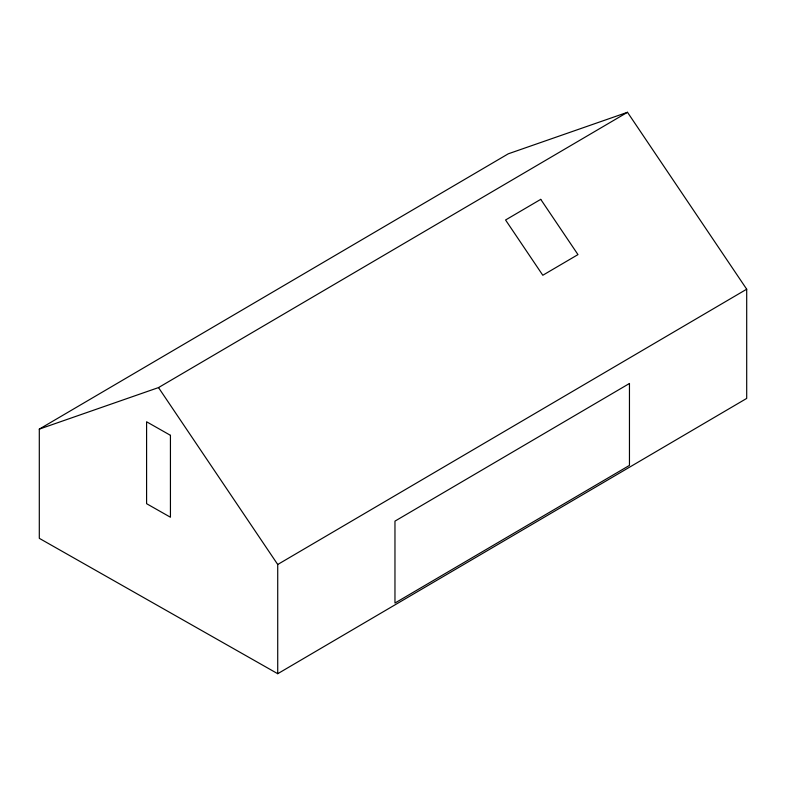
<?xml version="1.0" encoding="UTF-8"?>
<svg xmlns="http://www.w3.org/2000/svg" width="786" height="786" viewBox="0 0 786 786"><rect width="100%" height="100%" fill="white"/><g stroke="black" fill="none" stroke-linecap="round" stroke-linejoin="round"><path stroke-width="1.18" d="M39.3 429.117L508.277 153.81L627.493 112.29L746.7 289.199L746.7 398.414L277.723 673.71L39.3 538.331L39.3 429.117L158.507 387.586L627.493 112.29M277.723 673.71L277.723 564.495L746.7 289.199M158.507 387.586L277.723 564.495M540.739 199.349L505.565 219.992L542.802 275.257L577.975 254.605L540.739 199.349M629.458 383.48L394.965 521.128L394.965 603.039L629.458 465.391L629.458 383.48M170.434 435.316L146.589 421.777L146.589 503.688L170.434 517.227L170.434 435.316"/></g></svg>
